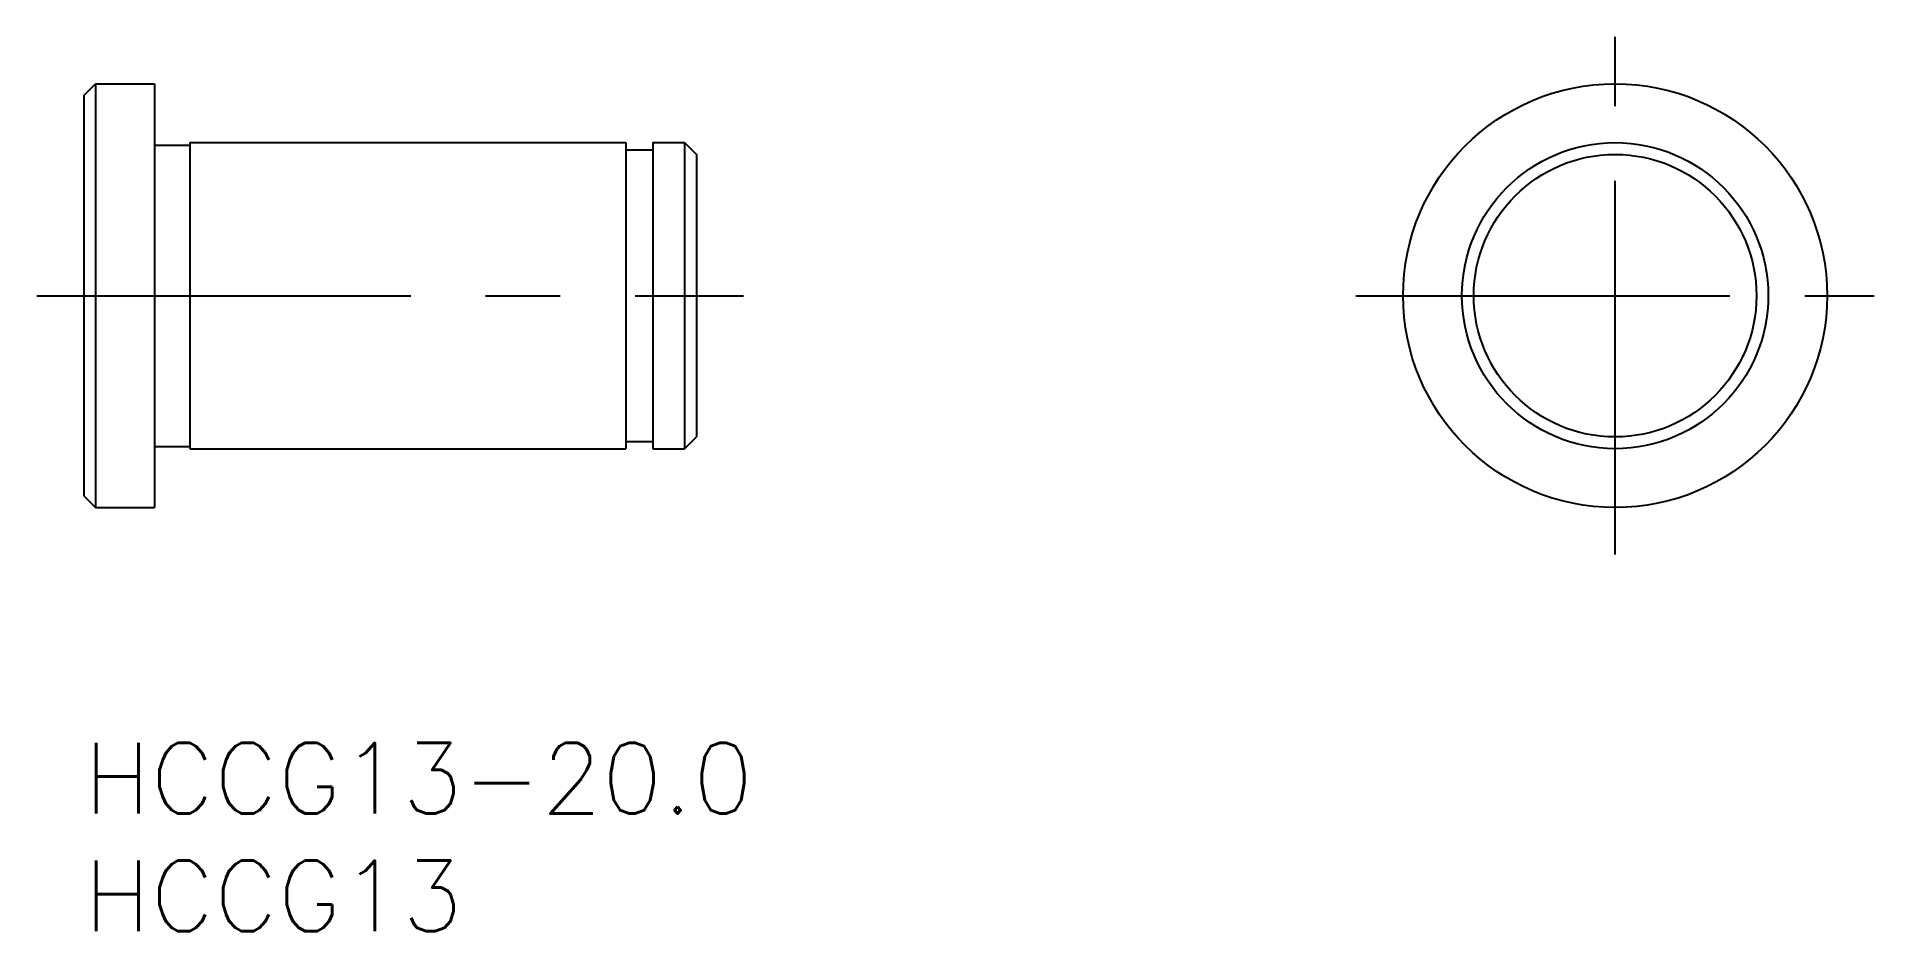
# Model space of a CAD drawing. Extents: x -2 to 76, y -8 to 30.
import ezdxf

# ---------------------------------------------------------------- set-up
doc = ezdxf.new("R2010")
doc.units = 0
doc.header["$LTSCALE"] = 0.5
doc.linetypes.add('CENTER', pattern=[50.8, 31.75, -6.35, 6.35, -6.35])
for name, color, linetype in [('MSM_CENTER', 1, 'CENTER'), ('MSM_CONTINUOUS', 7, 'CONTINUOUS'), ('MSM_PART_NUMBER', 7, 'CONTINUOUS')]:
    doc.layers.add(name, color=color, linetype=linetype)
doc.styles.get("Standard").update_dxf_attribs({"font": 'txt.shx', "height": 3, "bigfont": 'bigfont.shx'})

# ---------------------------------------------------------------- blocks, each defined once
blk = doc.blocks.new('*U3')
at = {"layer": 'MSM_PART_NUMBER'}
blk.add_text('HCCG13-20.0', height=3, dxfattribs=at).set_placement((0, -3))
blk = doc.blocks.new('*U4')
at = {"layer": 'MSM_PART_NUMBER'}
blk.add_text('HCCG13', height=3, dxfattribs=at).set_placement((0, -8))

msp = doc.modelspace()

# ---------------------------------------------------------------- linework, layer by layer
at = {"layer": 'MSM_CENTER'}
for p, q in [((64.997, 8), (64.997, 30)), ((-2.003, 19), (27.997, 19)), ((53.997, 19), (75.997, 19))]:
    msp.add_line(p, q, dxfattribs=at)
at = {"layer": 'MSM_CONTINUOUS'}
for p, q in [((-0.003, 27.5), (0.497, 28)), ((-0.003, 27.5), (-0.003, 10.5)), ((0.497, 28), (2.997, 28)), ((0.497, 28), (0.497, 10)), ((2.997, 28), (2.997, 10)), ((2.997, 25.4), (4.497, 25.4)), ((4.497, 25.5), (22.997, 25.5)), ((4.497, 25.5), (4.497, 12.5)), ((22.997, 25.5), (22.997, 12.5)), ((22.997, 25.5), (22.997, 12.5)), ((22.997, 25.2), (24.147, 25.2)), ((24.147, 25.5), (24.147, 12.5)), ((24.147, 25.5), (24.997, 25.5)), ((24.147, 25.5), (25.497, 25.5)), ((25.497, 25.5), (25.997, 25)), ((25.497, 25.5), (25.497, 12.5)), ((25.997, 25), (25.997, 13)), ((2.997, 12.6), (4.497, 12.6)), ((4.497, 12.5), (22.997, 12.5)), ((22.997, 12.8), (24.147, 12.8)), ((24.147, 12.5), (24.997, 12.5)), ((24.147, 12.5), (25.497, 12.5)), ((25.497, 12.5), (25.997, 13)), ((-0.003, 10.5), (0.497, 10)), ((0.497, 10), (2.997, 10))]:
    msp.add_line(p, q, dxfattribs=at)
for radius in [9, 6.5, 6]:
    msp.add_circle((64.997, 19), radius, dxfattribs=at)

# ---------------------------------------------------------------- block references
for name in ['*U3', '*U4']:
    msp.add_blockref(name, (0, 0), dxfattribs=at)

doc.saveas('drawing.dxf')
